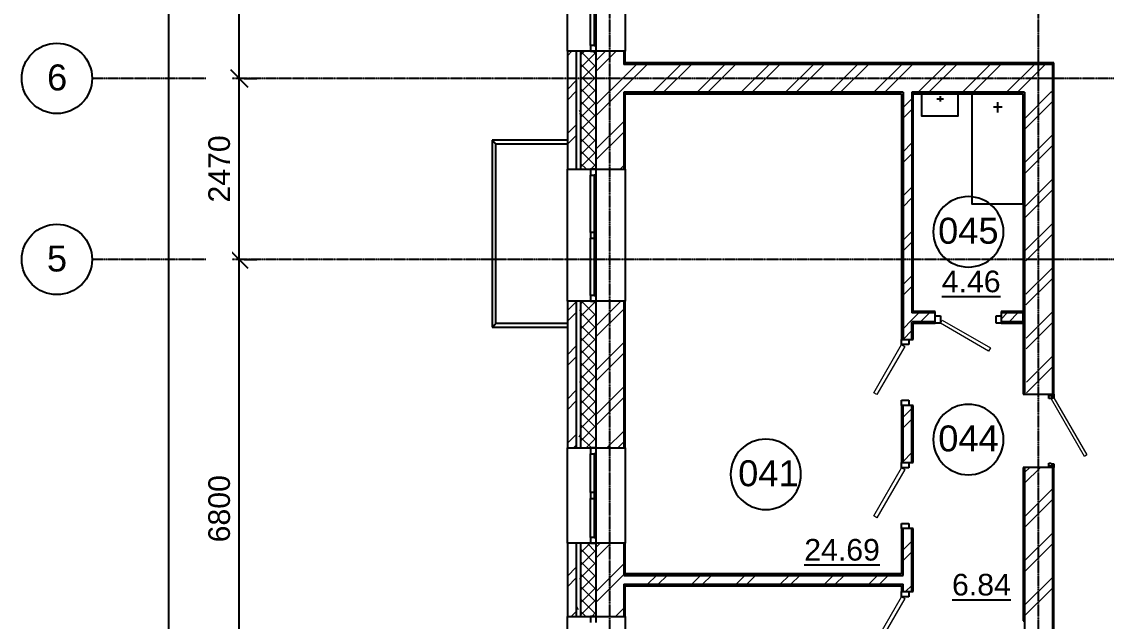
# Model space of a CAD drawing. Header units: millimetres. Extents: x -3463 to 813393, y -106315 to 159215.
# Drawn here: x 86052 to 100851, y 26932 to 35110 of the extents above; entities that cross this region are included whole.
import ezdxf

# ---------------------------------------------------------------- set-up
doc = ezdxf.new("R2010")
doc.units = ezdxf.units.MM
doc.linetypes.add('Линия сетки', pattern=[22.225, 12.7, -3.175, 3.175, -3.175])
doc.layers.add('AXIS_', color=252, linetype='Continuous')
doc.layers.add('PLANS_', color=252, linetype='Continuous')
doc.styles.add('arial', font='arial.ttf')
doc.styles.add('Arial_1', font='arial.ttf', dxfattribs={"height": 295.05988})

# ---------------------------------------------------------------- blocks, each defined once
blk = doc.blocks.new('_Oblique')
at = {"color": 0, "linetype": 'ByBlock', "lineweight": -2}
blk.add_line((-0.5, -0.5), (0.5, 0.5), dxfattribs=at)
blk = doc.blocks.new('A$C8f72b430')
at = {"layer": 'AXIS_', "linetype": 'Линия сетки'}
for p, q in [((-7269, -47064), (-7269, 38079)), ((-1419, -47064), (-1419, 38079)), ((10092, -14841), (-14334, -14841)), ((10092, -17311), (-14334, -17311))]:
    blk.add_line(p, q, dxfattribs=at)
at = {"layer": 'AXIS_'}
for p, q in [((-13287, -43751), (-13287, 36669)), ((-12327, -15081), (-12327, -7801)), ((-12327, -17551), (-12327, -14601)), ((-12257, -14841), (-12087, -14841)), ((-12257, -14841), (-12087, -14841)), ((-12327, -24351), (-12327, -17071)), ((-12257, -17311), (-12087, -17311)), ((-12257, -17311), (-12087, -17311))]:
    blk.add_line(p, q, dxfattribs=at)
for centre in [(-14814, -14841), (-14814, -17311)]:
    blk.add_circle(centre, 480, dxfattribs=at)
at = {"layer": 'PLANS_'}
for p, q in [((-7849, -14471), (-7849, -13171)), ((-7059, -13171), (-7059, -14471)), ((-7484, -13251), (-7484, -14391)), ((-7454, -14391), (-7454, -13251)), ((-7534, -14391), (-7534, -13861)), ((-7729, -14471), (-7729, -16081)), ((-7669, -14471), (-7669, -16081)), ((-7454, -14391), (-7534, -14391)), ((-7534, -14391), (-7534, -14471)), ((-7534, -14471), (-7454, -14471)), ((-7484, -14391), (-7454, -14391)), ((-7459, -14471), (-7459, -16081)), ((-7454, -14471), (-7454, -14391)), ((-7079, -14471), (-7079, -14651)), ((-1229, -14651), (-7079, -14651)), ((-7059, -14631), (-7059, -14651)), ((-1229, -14651), (-1229, -19148)), ((-7079, -15031), (-7079, -16081)), ((-3269, -15031), (-7079, -15031)), ((-7059, -15031), (-7059, -15051)), ((-3269, -15031), (-3269, -18401)), ((-3149, -15031), (-3149, -18041)), ((-1609, -15031), (-3149, -15031)), ((-1609, -15031), (-1609, -19148)), ((-7849, -15686), (-8874, -15686)), ((-8874, -15686), (-8874, -18236)), ((-8824, -15736), (-7849, -15736)), ((-8824, -18186), (-8824, -15736)), ((-7849, -17881), (-7849, -16081)), ((-7454, -16081), (-7534, -16081)), ((-7534, -16081), (-7534, -16161)), ((-7454, -16161), (-7454, -16081)), ((-7059, -16081), (-7059, -17881)), ((-7534, -16161), (-7454, -16161)), ((-7534, -16941), (-7534, -16161)), ((-7454, -16161), (-7484, -16161)), ((-7484, -16161), (-7484, -17801)), ((-7454, -17801), (-7454, -16161)), ((-7454, -16941), (-7534, -16941)), ((-7534, -16941), (-7534, -17021)), ((-7454, -17021), (-7454, -16941)), ((-7534, -17021), (-7454, -17021)), ((-7534, -17801), (-7534, -17021)), ((-7729, -17881), (-7729, -19881)), ((-7669, -17881), (-7669, -19881)), ((-7454, -17801), (-7534, -17801)), ((-7534, -17801), (-7534, -17881)), ((-7534, -17881), (-7454, -17881)), ((-7484, -17801), (-7454, -17801)), ((-7459, -17881), (-7459, -19881)), ((-7454, -17881), (-7454, -17801)), ((-7079, -17881), (-7079, -19881)), ((-2829, -18041), (-3149, -18041)), ((-1629, -18041), (-1929, -18041)), ((-7849, -18186), (-8824, -18186)), ((-3149, -18401), (-3149, -18161)), ((-2829, -18161), (-3149, -18161)), ((-2829, -18081), (-2759, -18081)), ((-2829, -18181), (-2829, -18081)), ((-2759, -18181), (-2829, -18181)), ((-2759, -18081), (-2759, -18181)), ((-1999, -18081), (-1929, -18081)), ((-1999, -18181), (-1999, -18081)), ((-1929, -18181), (-1999, -18181)), ((-1929, -18081), (-1929, -18181)), ((-1629, -18161), (-1929, -18161)), ((-8874, -18236), (-7849, -18236)), ((-3289, -18401), (-3189, -18401)), ((-3289, -18471), (-3289, -18401)), ((-3189, -18471), (-3289, -18471)), ((-3189, -18401), (-3189, -18471)), ((-3289, -19301), (-3289, -19231)), ((-3289, -19231), (-3189, -19231)), ((-3189, -19231), (-3189, -19301)), ((-1279, -19148), (-1209, -19148)), ((-1279, -19168), (-1279, -19148)), ((-1279, -19208), (-1279, -19168)), ((-1279, -19168), (-1209, -19168)), ((-1209, -19168), (-1279, -19168)), ((-1249, -19208), (-1279, -19208)), ((-1249, -19198), (-1249, -19208)), ((-1209, -19198), (-1249, -19198)), ((-1209, -19148), (-1209, -19168)), ((-1209, -19168), (-1209, -19198)), ((-3189, -19301), (-3289, -19301)), ((-3269, -20081), (-3269, -19301)), ((-3149, -20081), (-3149, -19301)), ((-7849, -21181), (-7849, -19881)), ((-7454, -19881), (-7534, -19881)), ((-7534, -19881), (-7534, -19961)), ((-7534, -19961), (-7454, -19961)), ((-7534, -20491), (-7534, -19961)), ((-7454, -19961), (-7484, -19961)), ((-7484, -19961), (-7484, -21101)), ((-7454, -19961), (-7454, -19881)), ((-7454, -21101), (-7454, -19961)), ((-7059, -19881), (-7059, -21181)), ((-3289, -20081), (-3189, -20081)), ((-3289, -20151), (-3289, -20081)), ((-3189, -20081), (-3189, -20151)), ((-1279, -20088), (-1249, -20088)), ((-1279, -20128), (-1279, -20088)), ((-1249, -20088), (-1249, -20098)), ((-1249, -20098), (-1209, -20098)), ((-1209, -20098), (-1209, -20128)), ((-3189, -20151), (-3289, -20151)), ((-1609, -20148), (-1609, -22241)), ((-1209, -20128), (-1279, -20128)), ((-1279, -20148), (-1279, -20128)), ((-1279, -20128), (-1209, -20128)), ((-1209, -20148), (-1279, -20148)), ((-1229, -20148), (-1229, -24301)), ((-1209, -20128), (-1209, -20148)), ((-7454, -20491), (-7534, -20491)), ((-7534, -20491), (-7534, -20571)), ((-7454, -20571), (-7454, -20491)), ((-7534, -20571), (-7454, -20571)), ((-7534, -21101), (-7534, -20571)), ((-3289, -20981), (-3289, -20911)), ((-3289, -20911), (-3189, -20911)), ((-3189, -20981), (-3289, -20981)), ((-3269, -21621), (-3269, -20981)), ((-3189, -20911), (-3189, -20981)), ((-3149, -21841), (-3149, -20981)), ((-7454, -21101), (-7534, -21101)), ((-7534, -21101), (-7534, -21181)), ((-7484, -21101), (-7454, -21101)), ((-7454, -21181), (-7454, -21101)), ((-7729, -21181), (-7729, -22181)), ((-7669, -21181), (-7669, -22181)), ((-7534, -21181), (-7454, -21181)), ((-7459, -21181), (-7459, -22181)), ((-7079, -21181), (-7079, -21621)), ((-7059, -21601), (-7059, -21621)), ((-7079, -21621), (-3269, -21621)), ((-7079, -21741), (-7079, -22181)), ((-7079, -21741), (-3269, -21741)), ((-7059, -21741), (-7059, -21761)), ((-3269, -21841), (-3269, -21741)), ((-3289, -21841), (-3189, -21841)), ((-3289, -21911), (-3289, -21841)), ((-3189, -21841), (-3189, -21911)), ((-3189, -21911), (-3289, -21911)), ((-7849, -23481), (-7849, -22181)), ((-7454, -22181), (-7534, -22181)), ((-7534, -22181), (-7534, -22261)), ((-7454, -22261), (-7454, -22181)), ((-7059, -22181), (-7059, -23481))]:
    blk.add_line(p, q, dxfattribs=at)
at = {"layer": 'PLANS_', "linetype": 'Continuous', "lineweight": 9}
for p, q in [((-7849, -14533), (-7787, -14471)), ((-7669, -14526), (-7614, -14471)), ((-7459, -14682), (-7669, -14472)), ((-7669, -14696), (-7459, -14486)), ((-7459, -14513), (-7500, -14471)), ((-7459, -14601), (-7329, -14471)), ((-7459, -14747), (-7183, -14471)), ((-7459, -14852), (-7669, -14642)), ((-7079, -14824), (-6906, -14651)), ((-7079, -14970), (-6760, -14651)), ((-6682, -15031), (-6302, -14651)), ((-6536, -15031), (-6156, -14651)), ((-6079, -15031), (-5699, -14651)), ((-5933, -15031), (-5553, -14651)), ((-5475, -15031), (-5095, -14651)), ((-5329, -15031), (-4949, -14651)), ((-4872, -15031), (-4492, -14651)), ((-4726, -15031), (-4346, -14651)), ((-4269, -15031), (-3889, -14651)), ((-4122, -15031), (-3742, -14651)), ((-3665, -15031), (-3285, -14651)), ((-3519, -15031), (-3139, -14651)), ((-3062, -15031), (-2682, -14651)), ((-2915, -15031), (-2535, -14651)), ((-2458, -15031), (-2078, -14651)), ((-2312, -15031), (-1932, -14651)), ((-1855, -15031), (-1475, -14651)), ((-1708, -15031), (-1328, -14651)), ((-7669, -14865), (-7459, -14655)), ((-7849, -14991), (-7729, -14871)), ((-7459, -15022), (-7669, -14812)), ((-7669, -15035), (-7459, -14825)), ((-7459, -15204), (-7079, -14824)), ((-7849, -15137), (-7729, -15017)), ((-7459, -15191), (-7669, -14981)), ((-7669, -15205), (-7459, -14995)), ((-7459, -15350), (-7079, -14970)), ((-1607, -15387), (-1251, -15031)), ((-1251, -15031), (-1229, -15009)), ((-7459, -15361), (-7669, -15151)), ((-7669, -15375), (-7459, -15165)), ((-3269, -15238), (-3149, -15118)), ((-1606, -15532), (-1229, -15155)), ((-7669, -15307), (-7685, -15279)), ((-7685, -15321), (-7669, -15321)), ((-7459, -15531), (-7669, -15321)), ((-7669, -15544), (-7459, -15334)), ((-3269, -15385), (-3149, -15265)), ((-7849, -15594), (-7729, -15474)), ((-7459, -15700), (-7669, -15490)), ((-7669, -15714), (-7459, -15504)), ((-7459, -15807), (-7079, -15427)), ((-7849, -15740), (-7729, -15620)), ((-7459, -15870), (-7669, -15660)), ((-7669, -15884), (-7459, -15674)), ((-7459, -15954), (-7079, -15574)), ((-1603, -15986), (-1229, -15612)), ((-7459, -16040), (-7669, -15830)), ((-3269, -15842), (-3149, -15722)), ((-1602, -16132), (-1229, -15758)), ((-7669, -16053), (-7459, -15843)), ((-3269, -15988), (-3149, -15868)), ((-7732, -16081), (-7729, -16077)), ((-7587, -16081), (-7669, -16000)), ((-7527, -16081), (-7459, -16013)), ((-7129, -16081), (-7079, -16031)), ((-1599, -16586), (-1229, -16216)), ((-3269, -16445), (-3149, -16325)), ((-1598, -16732), (-1229, -16362)), ((-3269, -16592), (-3149, -16472)), ((-1596, -17186), (-1229, -16819)), ((-3269, -17049), (-3149, -16929)), ((-1595, -17331), (-1229, -16965)), ((-3269, -17195), (-3149, -17075)), ((-1592, -17786), (-1229, -17423)), ((-3269, -17652), (-3149, -17532)), ((-1591, -17931), (-1229, -17569)), ((-3269, -17798), (-3149, -17678)), ((-7849, -18008), (-7729, -17888)), ((-7669, -17920), (-7630, -17881)), ((-7669, -18090), (-7460, -17881)), ((-7459, -18076), (-7654, -17881)), ((-7459, -17907), (-7484, -17881)), ((-7459, -18221), (-7119, -17881)), ((-7849, -18154), (-7729, -18034)), ((-7685, -18003), (-7669, -18003)), ((-7459, -18246), (-7669, -18036)), ((-7669, -18260), (-7459, -18050)), ((-7459, -18368), (-7079, -17988)), ((-3149, -18136), (-3054, -18041)), ((-3028, -18161), (-2908, -18041)), ((-1929, -18123), (-1847, -18041)), ((-1821, -18161), (-1701, -18041)), ((-1588, -18386), (-1229, -18026)), ((-3269, -18256), (-3149, -18136)), ((-1588, -18531), (-1229, -18172)), ((-7459, -18416), (-7669, -18206)), ((-7669, -18429), (-7459, -18219)), ((-3268, -18401), (-3149, -18282)), ((-7849, -18611), (-7729, -18491)), ((-7459, -18585), (-7669, -18375)), ((-7669, -18599), (-7459, -18389)), ((-7459, -18825), (-7079, -18445)), ((-7849, -18758), (-7729, -18638)), ((-7459, -18755), (-7669, -18545)), ((-7669, -18769), (-7459, -18559)), ((-7459, -18971), (-7079, -18591)), ((-7065, -18645), (-7079, -18669)), ((-1585, -18986), (-1229, -18630)), ((-7459, -18925), (-7669, -18715)), ((-7669, -18938), (-7459, -18728)), ((-1584, -19131), (-1229, -18776)), ((-7459, -19095), (-7669, -18885)), ((-7669, -19108), (-7459, -18898)), ((-7685, -18978), (-7669, -18978)), ((-7459, -19264), (-7669, -19054)), ((-7669, -19278), (-7459, -19068)), ((-7459, -19428), (-7079, -19048)), ((-7849, -19215), (-7729, -19095)), ((-7459, -19434), (-7669, -19224)), ((-7669, -19448), (-7459, -19238)), ((-7459, -19575), (-7079, -19195)), ((-7849, -19361), (-7729, -19241)), ((-3269, -19463), (-3149, -19343)), ((-7459, -19604), (-7669, -19394)), ((-7669, -19617), (-7459, -19407)), ((-3269, -19609), (-3149, -19489)), ((-7459, -19773), (-7669, -19563)), ((-7669, -19787), (-7459, -19577)), ((-7308, -19881), (-7079, -19652)), ((-7849, -19818), (-7729, -19698)), ((-7674, -19701), (-7694, -19735)), ((-7685, -19710), (-7669, -19710)), ((-7521, -19881), (-7669, -19733)), ((-7593, -19881), (-7459, -19747)), ((-7162, -19881), (-7079, -19798)), ((-7765, -19881), (-7729, -19845)), ((-3269, -20066), (-3149, -19946)), ((-1609, -20216), (-1540, -20148)), ((-1609, -20363), (-1394, -20148)), ((-1609, -20820), (-1229, -20440)), ((-1609, -20966), (-1229, -20586)), ((-3269, -21273), (-3149, -21153)), ((-1609, -21423), (-1229, -21043)), ((-7669, -21314), (-7536, -21181)), ((-7459, -21470), (-7669, -21260)), ((-7669, -21484), (-7459, -21274)), ((-7459, -21301), (-7578, -21181)), ((-7459, -21239), (-7401, -21181)), ((-7459, -21385), (-7255, -21181)), ((-3269, -21419), (-3149, -21299)), ((-1609, -21570), (-1229, -21190)), ((-7459, -21640), (-7669, -21430)), ((-7669, -21654), (-7459, -21444)), ((-7849, -21629), (-7729, -21509)), ((-7459, -21810), (-7669, -21600)), ((-7459, -21842), (-7079, -21462)), ((-7849, -21775), (-7729, -21655)), ((-7685, -21661), (-7669, -21661)), ((-7669, -21823), (-7459, -21613)), ((-7459, -21988), (-7079, -21608)), ((-6754, -21741), (-6634, -21621)), ((-6608, -21741), (-6488, -21621)), ((-6151, -21741), (-6031, -21621)), ((-6004, -21741), (-5884, -21621)), ((-5547, -21741), (-5427, -21621)), ((-5401, -21741), (-5281, -21621)), ((-4944, -21741), (-4824, -21621)), ((-4798, -21741), (-4678, -21621)), ((-4340, -21741), (-4220, -21621)), ((-4194, -21741), (-4074, -21621)), ((-3737, -21741), (-3617, -21621)), ((-3591, -21741), (-3471, -21621)), ((-1609, -22027), (-1229, -21647)), ((-7459, -21980), (-7669, -21770)), ((-7669, -21993), (-7459, -21783)), ((-3233, -21841), (-3149, -21756)), ((-1609, -22173), (-1229, -21793)), ((-7459, -22149), (-7669, -21939)), ((-7669, -22163), (-7459, -21953)), ((-7798, -22181), (-7729, -22112)), ((-7695, -22089), (-7715, -22054)), ((-7597, -22181), (-7669, -22109)), ((-7517, -22181), (-7459, -22123)), ((-7194, -22181), (-7079, -22066))]:
    blk.add_line(p, q, dxfattribs=at)
at = {"layer": 'PLANS_', "lineweight": 25}
for p, q in [((-7059, -14471), (-7849, -14471)), ((-7849, -14471), (-7849, -16081)), ((-7059, -14631), (-7059, -14471)), ((-1209, -14631), (-7059, -14631)), ((-1209, -19148), (-1209, -14631)), ((-7059, -16081), (-7059, -15051)), ((-7059, -15051), (-3289, -15051)), ((-3289, -15051), (-3289, -18401)), ((-3129, -18021), (-3129, -15051)), ((-3129, -15051), (-1629, -15051)), ((-1629, -15051), (-1629, -19148)), ((-7849, -16081), (-7059, -16081)), ((-7059, -17881), (-7849, -17881)), ((-7849, -17881), (-7849, -19881)), ((-7059, -19881), (-7059, -17881)), ((-2829, -18021), (-3129, -18021)), ((-2829, -18081), (-2829, -18021)), ((-1629, -18021), (-1929, -18021)), ((-1929, -18021), (-1929, -18081)), ((-1629, -18181), (-1629, -18021)), ((-3129, -18401), (-3129, -18181)), ((-3129, -18181), (-2829, -18181)), ((-1929, -18181), (-1629, -18181)), ((-3189, -18401), (-3129, -18401)), ((-1629, -19148), (-1279, -19148)), ((-3289, -19301), (-3289, -20081)), ((-3129, -19301), (-3189, -19301)), ((-3129, -20081), (-3129, -19301)), ((-7849, -19881), (-7059, -19881)), ((-3189, -20081), (-3129, -20081)), ((-1279, -20148), (-1629, -20148)), ((-1629, -20148), (-1629, -22241)), ((-1209, -24321), (-1209, -20148)), ((-3289, -20981), (-3289, -21601)), ((-3129, -20981), (-3189, -20981)), ((-3129, -21841), (-3129, -20981)), ((-7059, -21181), (-7849, -21181)), ((-7849, -21181), (-7849, -22181)), ((-7059, -21601), (-7059, -21181)), ((-3289, -21601), (-7059, -21601)), ((-7059, -22181), (-7059, -21761)), ((-7059, -21761), (-3289, -21761)), ((-3289, -21761), (-3289, -21841)), ((-3189, -21841), (-3129, -21841)), ((-7849, -22181), (-7059, -22181)), ((-1629, -22241), (-1609, -22241)), ((-1609, -22241), (-1609, -22741))]:
    blk.add_line(p, q, dxfattribs=at)
at = {"layer": 'PLANS_', "lineweight": -3}
for p, q in [((-2758, -15156), (-2758, -15082)), ((-2808, -15118), (-2715, -15118)), ((-1915, -15236), (-2036, -15236)), ((-1976, -15307), (-1976, -15166))]:
    blk.add_line(p, q, dxfattribs=at)
at = {"layer": 'PLANS_', "lineweight": 13}
for p, q in [((-2759, -18181), (-2734, -18138)), ((-2101, -18561), (-2759, -18181)), ((-2734, -18138), (-2076, -18518)), ((-3669, -19129), (-3289, -18471)), ((-3245, -18496), (-3625, -19154)), ((-3289, -18471), (-3245, -18496)), ((-2076, -18518), (-2101, -18561)), ((-3625, -19154), (-3669, -19129)), ((-1243, -19218), (-1209, -19198)), ((-793, -19997), (-1243, -19218)), ((-1209, -19198), (-759, -19977)), ((-759, -19977), (-793, -19997)), ((-3669, -20809), (-3289, -20151)), ((-3245, -20176), (-3625, -20834)), ((-3289, -20151), (-3245, -20176)), ((-3625, -20834), (-3669, -20809)), ((-3669, -22569), (-3289, -21911)), ((-3245, -21936), (-3625, -22594)), ((-3289, -21911), (-3245, -21936))]:
    blk.add_line(p, q, dxfattribs=at)
at = {"layer": 'PLANS_', "lineweight": -3}
for points in [[(-3016, -15051), (-3016, -15351), (-2516, -15351), (-2516, -15051)], [(-1629, -15051), (-2329, -15051), (-2329, -16551), (-1629, -16551)]]:
    blk.add_lwpolyline(points, close=True, dxfattribs=at)
at = {"layer": 'PLANS_'}
for centre, start, end in [((-2377, -16934), 0, 180), ((-2377, -16934), 180, 0), ((-2377, -19767), 0, 180), ((-5141, -20242), 0, 180), ((-2377, -19767), 180, 0), ((-5141, -20242), 180, 0)]:
    blk.add_arc(centre, 480, start, end, dxfattribs=at)
for points in [[(-8874, -15686), (-8874, -15686), (-8873, -15687), (-8872, -15688), (-8870, -15689), (-8869, -15691), (-8868, -15692), (-8866, -15694), (-8864, -15696), (-8862, -15698), (-8860, -15700), (-8858, -15702), (-8857, -15703), (-8855, -15705), (-8854, -15706), (-8852, -15708), (-8850, -15709), (-8849, -15711), (-8847, -15713), (-8846, -15714), (-8844, -15716), (-8842, -15718), (-8841, -15719), (-8839, -15721), (-8838, -15722), (-8836, -15724), (-8835, -15725), (-8833, -15727), (-8831, -15728), (-8830, -15730), (-8829, -15731), (-8827, -15733), (-8826, -15734), (-8824, -15736), (-8824, -15736), (-8824, -15736)], [(-8874, -18236), (-8874, -18236), (-8873, -18236), (-8872, -18234), (-8870, -18233), (-8869, -18231), (-8868, -18230), (-8866, -18228), (-8864, -18226), (-8862, -18224), (-8860, -18222), (-8858, -18221), (-8857, -18219), (-8855, -18218), (-8854, -18216), (-8852, -18214), (-8850, -18213), (-8849, -18211), (-8847, -18209), (-8846, -18208), (-8844, -18206), (-8842, -18205), (-8841, -18203), (-8839, -18202), (-8838, -18200), (-8836, -18199), (-8835, -18197), (-8833, -18195), (-8831, -18194), (-8830, -18192), (-8829, -18191), (-8827, -18189), (-8826, -18188), (-8824, -18187), (-8824, -18186), (-8824, -18186)]]:
    blk.add_open_spline(points, degree=3, knots=[0, 0, 0, 0, 0.083333, 0.125, 0.166667, 0.208333, 0.229167, 0.25, 0.291667, 0.333333, 0.354167, 0.375, 0.395833, 0.416667, 0.4375, 0.458333, 0.479167, 0.5, 0.520833, 0.541667, 0.5625, 0.583333, 0.604167, 0.625, 0.645833, 0.666667, 0.6875, 0.708333, 0.75, 0.770833, 0.791667, 0.833333, 0.875, 0.916667, 1, 1, 1, 1], dxfattribs=at)
at = {"layer": 'AXIS_'}
for p, xscale, yscale, zscale, rotation in [((-12327, -14841), 240.0000000000001, 240.0000000000001, 240.0000000000001, 90), ((-12327, -17311), 240.0000000000001, 240.0000000000001, 240.0000000000001, 90), ((-12327, -17311), 240, 240, 240, 270)]:
    blk.add_blockref('_Oblique', p, dxfattribs=dict(at, xscale=xscale, yscale=yscale, zscale=zscale, rotation=rotation))
at = {"layer": 'AXIS_', "lineweight": -3, "style": 'arial'}
for s, p in [('6', (-14948, -15005)), ('5', (-14950, -17475))]:
    blk.add_text(s, height=354, dxfattribs=at).set_placement(p)
at = {"layer": 'AXIS_', "insert": (-12598, -20711), "char_height": 295.1, "width": 2982.12, "attachment_point": 5, "rotation": 90, "style": 'Arial_1', "bg_fill": 3, "box_fill_scale": 1.1, "bg_fill_color": 256, "bg_fill_true_color": 13158600, "bg_fill_transparency": 0}
blk.add_mtext('\\A1;6800', dxfattribs=at)
at = {"layer": 'PLANS_', "lineweight": -3}
for s, height, style, p in [('045', 354.1, 'arial', (-2790, -17096)), ('%%U4.46', 295.1, 'Arial_1', (-2740, -17758)), ('044', 354.1, 'arial', (-2788, -19929)), ('041', 354.1, 'arial', (-5518, -20404)), ('%%U24.69', 295.1, 'Arial_1', (-4616, -21418)), ('%%U6.84', 295.1, 'Arial_1', (-2600, -21894))]:
    blk.add_text(s, height=height, dxfattribs=dict(at, style=style)).set_placement(p)
at = {"layer": 'AXIS_', "insert": (-12598, -16076), "char_height": 295.1, "width": 2982.12, "attachment_point": 5, "rotation": 90, "style": 'Arial_1', "bg_fill": 3, "box_fill_scale": 1.1, "bg_fill_color": 256, "bg_fill_true_color": 13158600, "bg_fill_transparency": 0}
blk.add_mtext('\\A1;2470', dxfattribs=at)
at = {"layer": 'AXIS_', "xscale": 240, "yscale": 240, "zscale": 240, "rotation": 270}
blk.add_blockref('_Oblique', (-12327, -14841), dxfattribs=at)

msp = doc.modelspace()

# ---------------------------------------------------------------- block references
at = {"lineweight": -3}
msp.add_blockref('A$C8f72b430', (101346, 49178), dxfattribs=at)

doc.saveas('drawing.dxf')
